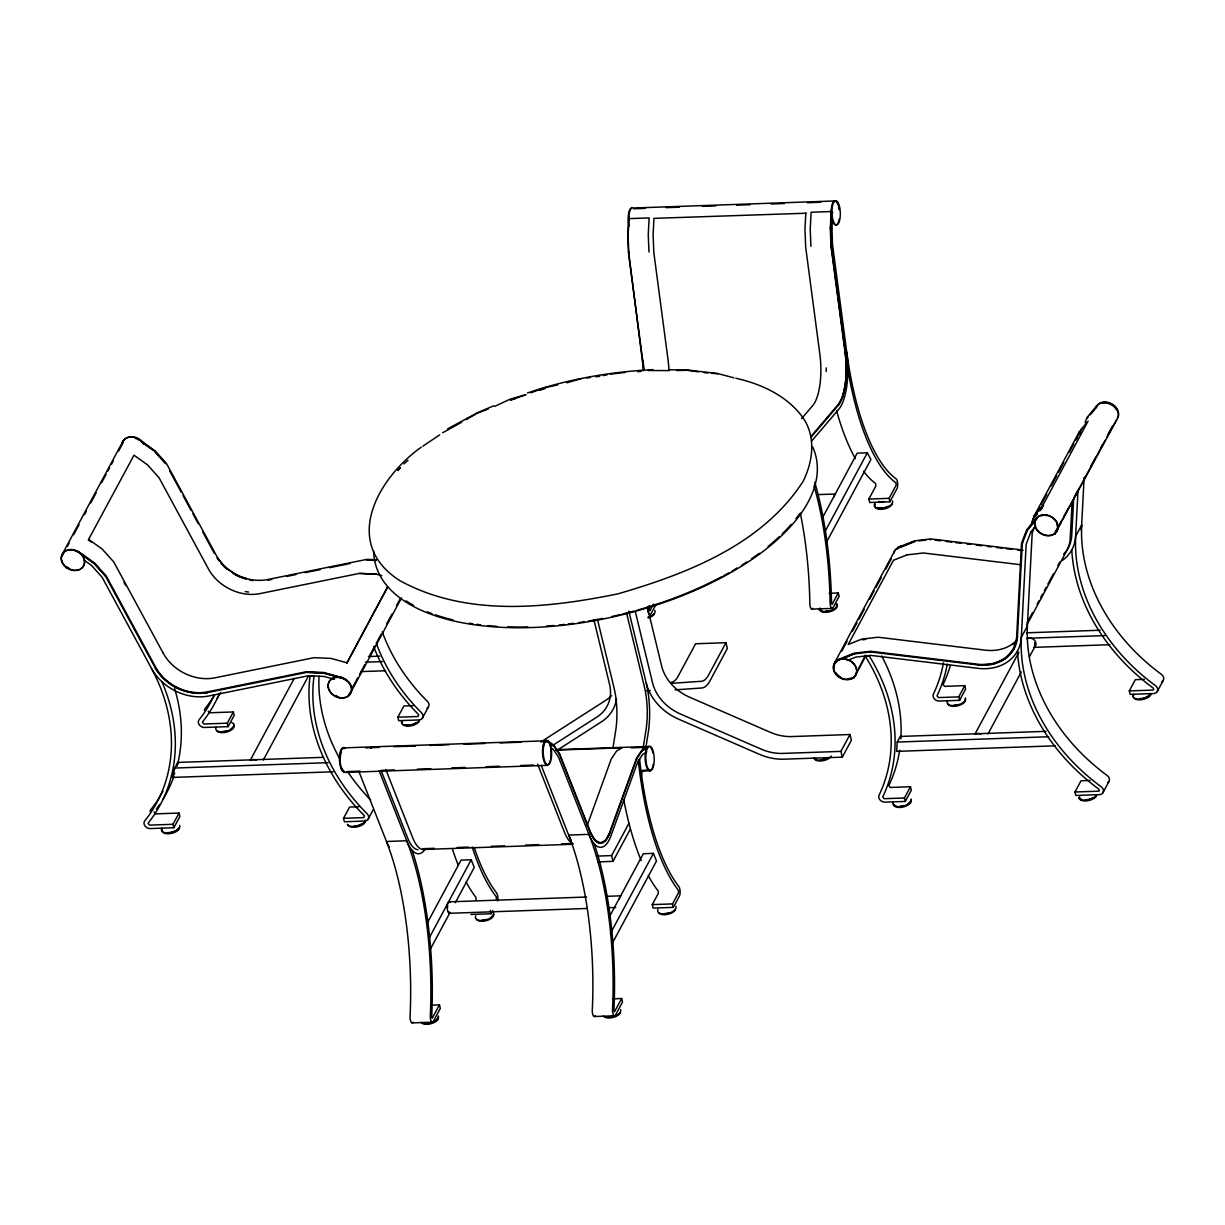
<?xml version="1.0" encoding="UTF-8"?>
<svg xmlns="http://www.w3.org/2000/svg" width="1225" height="1225" viewBox="0 0 1225 1225"><rect width="100%" height="100%" fill="white"/><g stroke="black" fill="none" stroke-linecap="round" stroke-linejoin="round"><path stroke-width="1.5" d="M831.897 228.493L832.372 219.52M546.182 763.803L547.269 765.365L344.807 772.454L343.72 770.893A11.469 3.966 88 0 1 341.821 768.06M869.046 651.976A7.427 5.987 28.2 0 1 870.883 651.991L977.78 664.899L992.679 664.226L1005.296 658.683L1013.948 649.005L1017.454 636.525L1022.278 543.716A7.427 6.002 28.2 0 1 1022.599 542.2M1027.362 626.067L1032.185 533.288A3.384 2.741 28.2 0 1 1032.338 532.584L1034.252 527.607M1072.105 502.235L1070.237 538.234A43.181 34.851 28.2 0 1 1066.745 550.714L1026.918 624.857M1073.621 499.448L1071.752 535.432A43.181 34.851 28.2 0 1 1063.622 554.144M1078 490.75L1075.627 536.198A47.239 38.113 28.2 0 1 1062.351 560.422M1084.125 477.627L1081.66 524.958A47.239 38.113 28.2 0 1 1081.062 529.782M370.991 748.245L371.022 747.464M628.777 217.039L627.812 235.139A2.435 0.842 88 0 0 627.812 235.767L628.486 252.932A2.419 0.842 88 0 0 628.548 253.56L642.712 360.441A42.37 14.654 88 0 1 643.615 370.777L628.793 253.192L628.088 235.46L629.053 217.238M806.096 213.227L653.966 218.356L653.124 234.251A2.419 0.842 88 0 0 653.124 234.878L653.798 252.044A2.419 0.842 88 0 0 653.844 252.672L668.008 359.553A42.37 14.654 88 0 1 668.911 369.889M805.82 213.028L804.978 228.922A2.419 0.842 88 0 0 804.978 229.55L805.652 246.73A2.419 0.842 88 0 0 805.698 247.358L819.862 354.239A42.37 14.654 88 0 1 812.711 405.613L801.579 418.659M831.254 209.95L830.29 228.049A2.435 0.842 88 0 0 830.29 228.677L830.948 245.842A2.419 0.842 88 0 0 831.009 246.47L845.173 353.351A42.37 14.654 88 0 1 838.022 404.725L810.797 436.621M810.95 246.378A7.427 2.572 88 0 1 810.858 245.092L810.261 229.749A7.35 2.542 88 0 1 810.246 228.769A5.375 1.853 88 0 1 810.276 228.064L811.118 212.247L831.362 211.542L831.254 246.102L845.434 353.122L846.475 368.955L845.48 384.298L842.57 397.053L838.16 405.475L810.919 437.371M1046.027 731.34L900.222 736.439L897.205 742.059L896.654 751.369L1055.475 745.811M346.813 663.414L387.636 586.928L346.905 662.771L331.332 658.499A2.419 1.96 28.2 0 0 330.719 658.392L314.35 657.687A2.435 1.96 28.2 0 0 313.768 657.718L214.834 677.838A42.37 34.193 28.2 0 1 163.216 653.17M612.975 747.771L615.67 730.774A43.181 14.93 88 0 0 613.985 687.638L597.478 619.406M643.048 748.597L646.034 729.717A43.181 14.93 88 0 0 644.35 686.567L626.511 612.806M641.318 776.39L642.206 770.724M646.096 746.163L648.193 732.948A49.934 17.272 88 0 0 646.233 683.06L628.838 611.137M333.169 771.796L172.465 777.416L174.792 768.044L177.809 762.425L323.599 757.326M177.028 765.548L177.809 762.425M161.654 830.81L162.42 828.36M401.678 723.194L402.443 720.759A8.774 4.196 -13.6 0 0 402.321 722.995M1133.11 696.887L1133.875 694.452M476.081 899.778L475.958 897.389A187.578 64.879 88 0 1 466.082 881.954M496.324 899.058L496.202 896.685A187.578 64.879 88 0 1 472.176 846.919M587.112 825.65L611.183 759.209A2.435 0.842 88 0 1 611.352 758.857L616.451 751.216A2.419 0.842 88 0 1 616.65 751.017L622.101 747.801L555.66 750.113M544.206 741.753L547.897 741.63L553.761 745.903L559.427 754.37L589.792 831.408L594.676 840.074L600.173 843.321L605.533 840.687L610.019 832.556L636.77 758.765L641.992 750.971L648.239 747.265M1022.339 543.379L1027.331 530.394M1031.634 522.524L1034.13 516.016A2.419 1.96 28.2 0 1 1034.375 515.572L1042.842 505.328L1088.106 421.078L1079.638 431.322A2.419 1.96 28.2 0 0 1079.378 431.767L1076.898 438.259M1030.761 532.217L1026.305 543.823A3.384 2.741 28.2 0 0 1026.152 544.528L1021.328 637.291A184.883 149.19 28.2 0 0 1101.091 786.695A5.405 4.349 28.2 0 1 1103.342 791.656A5.405 4.349 28.2 0 1 1099.346 794.642L1075.81 795.469L1074.983 792.008L1081.017 780.769L1090.066 780.463M1079.439 434.477L1081.353 429.5M1085.059 422.594L1086.927 417.725A2.435 1.96 28.2 0 1 1087.188 417.296L1096.819 405.613M154.12 811.945L155.498 813.875L179.034 813.048L179.876 816.508L173.843 827.732L150.308 828.559A5.405 4.349 28.2 0 1 144.963 825.91A5.405 4.349 28.2 0 1 144.78 820.873A184.883 149.19 28.2 0 0 151.502 668.482M63.088 552.735L123.434 440.403M67.344 546.488L69.151 543.134M73.653 534.758L79.058 524.698M84.464 514.638L86.255 511.284M90.757 502.893L96.162 492.833M101.568 482.772L106.07 474.397M107.877 471.043L109.668 467.69M111.475 464.336L113.282 460.983M118.672 450.923L123.174 442.547M91.278 542.047L88.323 539.934L134 455.179L147.245 464.673A2.435 1.96 28.2 0 1 147.704 465.087L158.837 477.505A2.419 1.945 28.2 0 1 159.173 477.995L208.449 568.921A42.37 34.193 28.2 0 0 260.098 593.589L359.032 573.468A2.435 1.96 28.2 0 1 359.614 573.423L375.968 574.142A2.419 1.96 28.2 0 1 376.58 574.234L381.771 575.658M172.465 777.416L174.731 773.205M173.843 827.732L173.001 824.287L179.034 813.048M214.467 694.789A184.883 149.19 28.2 0 1 199.093 719.764A5.405 4.349 28.2 0 0 199.262 724.802A5.405 4.349 28.2 0 0 204.606 727.466L228.141 726.639L227.314 723.179L233.347 711.955L209.812 712.766L208.235 711.312M228.141 726.639L234.174 715.4L233.347 711.955M250.145 760.465L294.23 678.39M263.344 760.005L308.333 676.246M352.295 687.929L357.685 677.869M359.492 674.516L364.897 664.455M369.399 656.079L374.804 646.019M376.596 642.666L381.097 634.274M386.503 624.214L391.908 614.154M396.41 605.778L400.008 599.071M349.293 695.142L401.524 597.892M343.536 818.315L363.779 817.611L364.407 815.773A187.578 151.379 28.2 0 1 310.063 676.032L314.029 676.246A183.536 148.102 28.2 0 0 367.102 813.737A5.405 4.349 28.2 0 1 368.495 818.468A5.405 4.349 28.2 0 1 364.621 821.056L344.378 821.761L343.536 818.315L349.569 807.076L358.772 806.754M376.228 643.033A183.536 148.102 28.2 0 0 421.4 712.644A5.405 4.349 28.2 0 1 422.793 717.36A5.405 4.349 28.2 0 1 418.919 719.948L398.676 720.668L397.849 717.207L403.882 705.983L413.085 705.661M368.082 819.311L373.257 809.679M422.38 718.202L428.413 706.978M427.02 923.512L461.075 860.118L471.196 859.751L474.259 867.423L455.287 902.748M429.072 938.182L471.196 859.751M429.975 949.865L449.866 912.855M653.476 604.155L649.847 610.754L649.281 609.361A187.578 64.879 88 0 0 649.204 605.563M432.103 1005.174L439.469 1004.913L432.257 1018.159L431.705 1016.52A188.926 65.338 88 0 0 412.09 850.303M656.033 604.4L650.858 614.016A5.405 1.868 88 0 1 648.944 614.062A5.405 1.868 88 0 1 647.872 609.192M470.875 914.463L491.118 913.743L492.848 910.543M597.831 861.879L613.005 861.343L611.612 855.586L628.946 823.322M671.024 682.325A43.181 14.93 88 0 0 678.252 676.032L695.586 643.768L725.966 642.696L708.632 674.975A43.181 14.93 88 0 1 701.404 681.268L670.933 683.382M613.005 861.343L630.339 829.08M822.251 518.221L857.194 453.158L867.315 452.806L870.914 459.482L826.63 541.925M609.238 917.142L643.293 853.733L653.415 853.381L656.478 861.053L612.194 943.48M825.206 531.221L867.315 452.806M610.402 933.465L653.415 853.381M831.913 228.937L832.51 244.28A3.384 1.179 88 0 0 832.587 245.153L846.735 351.988A184.883 63.945 88 0 0 896.133 478.898A5.405 1.868 88 0 1 897.665 483.324A5.405 1.868 88 0 1 896.945 488.729L889.932 501.791L869.689 502.495L868.847 499.05L875.875 485.988L875.661 483.523A188.926 65.338 88 0 1 863.502 471.212M673.337 907.373L672.51 903.912L678.543 892.673L678.42 890.299A187.578 64.879 88 0 1 638.378 761.138L639.618 759.347A183.536 63.486 88 0 0 678.895 886.64A5.405 1.868 88 0 1 680.12 891.218A5.405 1.868 88 0 1 679.37 896.133L673.337 907.373L653.093 908.077L652.267 904.617L658.3 893.393L658.177 891.019A187.578 64.879 88 0 1 648.301 875.569M829.08 593.283L838.283 592.946L832.066 604.369L831.499 602.976A187.578 64.879 88 0 0 814.763 482.282M889.932 501.791L889.105 498.33L896.118 485.268L895.919 482.818A188.926 65.338 88 0 1 847.899 369.46M612.485 998.85L621.688 998.528L614.475 1011.789L613.924 1010.135A188.926 65.338 88 0 0 594.309 843.918M834.7 662.572L895.031 550.239M837.196 659.647L835.389 663.001A11.469 9.264 28.2 0 1 839.248 659.923L854.346 653.92M841.697 651.256L847.088 641.196M852.493 631.135L856.995 622.759M858.802 619.406L864.207 609.346M869.612 599.285L874.114 590.894M875.906 587.541L881.311 577.48M885.813 569.104L891.218 559.044M865.417 655.207L854.131 677.655L851.467 678.711M854.131 677.655L865.83 655.85M646.233 683.06A49.934 40.287 28.2 0 0 678.573 719.136L759.362 754.294A49.934 40.287 28.2 0 0 784.153 759.178L842.325 757.142L840.932 751.384L849.982 734.525L791.809 736.562A43.181 34.851 28.2 0 1 770.372 732.336L689.583 697.193A43.181 34.851 28.2 0 1 661.622 665.987L647.336 606.972M842.325 757.142L851.375 740.283L849.982 734.525M1034.191 515.863L1079.439 431.613M1034.911 516.246L1039.428 507.808M1041.25 504.44L1046.671 494.333M1051.203 485.912L1056.624 475.79M1058.446 472.421L1063.867 462.315M1069.303 452.209L1073.82 443.787M1075.642 440.418L1077.449 437.034M904.448 797.98L884.205 798.685L882.72 796.939A187.578 151.379 28.2 0 0 869.092 655.758L865.294 656.248A183.536 148.102 28.2 0 1 879.091 795.132A5.405 4.349 28.2 0 0 879.979 799.864A5.405 4.349 28.2 0 0 885.032 802.145L905.29 801.441L904.448 797.98L910.481 786.741L890.238 787.461L888.753 785.7A187.578 151.379 28.2 0 0 899.64 750.19M943.48 662.725A183.536 148.102 28.2 0 1 933.404 694.024A5.405 4.349 28.2 0 0 934.277 698.755A5.405 4.349 28.2 0 0 939.345 701.037L959.588 700.332L958.746 696.872L964.779 685.648L944.536 686.352L943.051 684.591A187.578 151.379 28.2 0 0 950.34 665.527M905.29 801.441L911.323 790.202L910.481 786.741M959.588 700.332L965.622 689.093L964.779 685.648M1055.797 530.44L1054.648 534.253L1116.679 419.869L1106.879 437.003M1056.593 530.058L1058.4 526.704M1060.192 523.351L1061.998 519.997M1063.79 516.644L1068.292 508.268M1073.697 498.208L1079.102 488.147M1083.604 479.756L1085.411 476.403M1090.817 466.342L1096.222 456.282M1100.724 447.906L1102.515 444.553M1107.921 434.492L1112.423 426.101M1054.648 534.253L1060.957 522.524M1062.749 519.17L1078.061 490.658M1079.868 487.305L1095.165 458.808M1096.972 455.455L1105.072 440.357M1027.117 622.775L1032.553 612.668M1037.07 604.247L1038.877 600.878M1040.699 597.509L1042.506 594.14M1044.312 590.772L1046.119 587.388M1047.926 584.019L1053.362 573.913M1057.879 565.491L1059.702 562.122M974.809 734.403L1018.894 652.312M988.008 733.943L1021.298 671.958M1029.398 656.891L1035.692 645.162M1161.851 681.728A5.405 4.349 28.2 0 0 1161.423 674.362A184.883 149.19 28.2 0 1 1081.706 525.004L1075.673 536.228A184.883 149.19 28.2 0 0 1155.389 685.587A5.405 4.349 28.2 0 1 1157.64 690.563A5.405 4.349 28.2 0 1 1153.659 693.534L1130.124 694.361L1129.282 690.9L1135.315 679.676L1144.364 679.354M1102.975 792.621L1109.008 781.382M1157.273 691.513L1163.306 680.288M1030.914 531.895L1035.814 525.938M1091.659 412.702L1094.078 409.793M1090.25 414.846L1097.462 406.087M1034.39 515.587L1042.858 505.328M1035.033 516.047L1037.468 513.122M1041.082 508.727L1043.501 505.787M1037.361 513.811L1033.747 518.19A5.375 4.333 28.2 0 0 1033.425 518.665A7.35 5.926 28.2 0 0 1033.088 519.369M1039.765 510.902L1042.184 507.977M1036.473 517.961L1026.841 529.629A2.435 1.96 28.2 0 0 1026.596 530.073L1021.604 543.058A2.419 1.945 28.2 0 0 1021.497 543.563L1016.673 636.372A42.37 34.193 28.2 0 1 977.749 664.21L870.822 651.302A2.419 1.96 28.2 0 0 870.225 651.302L854.483 653.139A2.435 1.96 28.2 0 0 853.932 653.277L838.834 659.295M1036.136 519.216L1027.714 529.414A5.375 4.333 28.2 0 0 1027.392 529.889A7.35 5.926 28.2 0 0 1027.055 530.593M1027.499 530.088L1037.131 518.42M398.002 470.415L400.284 467.674L397.957 470.354M811.547 441.138L838.788 409.242A47.239 16.338 88 0 0 846.735 351.988M421.262 447.186C377.254 478.485 341.132 543.333 399.901 580.665C466.419 617.109 546.319 608.412 617.875 593.865C687.409 573.622 762.103 544.666 803.095 481.394C813.063 461.381 816.309 436.253 802.513 417.051C786.772 395.614 761.062 383.869 735.766 378.219M404.036 463.923L407.956 460.355M439.653 434.906L422.809 446.191M442.654 432.747L461.657 422.257M552.092 745.811L597.019 716.962A43.181 34.851 28.2 0 0 609.545 684.346L593.926 619.804M556.472 750.68L601.383 721.847A49.934 40.287 28.2 0 0 616.573 698.801M646.769 752.028L642.773 754.386A3.384 1.164 88 0 0 642.497 754.677L637.949 761.491A3.369 1.164 88 0 0 637.704 761.981L611.03 835.588A47.239 16.338 88 0 1 588.919 834.332L568.676 835.098L541.144 765.196M639.848 770.724L650.506 769.744M639.94 771.505L650.582 770.525M466.22 419.608L476.908 413.392L488.254 408.982M447.554 428.903L477.199 412.871L493.736 405.766M494.793 406.317L509.768 399.319L525.51 394.68M899.165 546.962L914.263 540.945A2.435 1.96 28.2 0 1 914.815 540.807L930.556 538.969A2.419 1.96 28.2 0 1 931.153 538.969L1023.074 550.071M900.651 546.871L913.62 541.71A7.442 6.002 28.2 0 1 915.305 541.297M901.263 546.932L914.677 541.588M906.714 554.986L893.454 560.269L848.205 644.518L861.466 639.236A2.419 1.96 28.2 0 1 862.017 639.098L877.758 637.26A2.419 1.96 28.2 0 1 878.371 637.26L985.283 650.169A42.37 34.193 28.2 0 0 1016.49 640.445M840.319 659.203L853.274 654.043A7.442 6.002 28.2 0 1 854.973 653.629M847.271 660.474L855.372 657.243A3.384 2.726 28.2 0 1 856.137 657.059L870.209 655.406A3.369 2.726 28.2 0 1 871.036 655.421L977.933 668.329A47.239 38.113 28.2 0 0 1021.328 637.291L1027.408 626.097A184.883 149.19 28.2 0 0 1107.124 775.456A5.405 4.349 28.2 0 1 1107.553 782.836M530.777 392.858L544.834 387.651L557.635 384.956M526 394.741L510.396 400.116L515.618 398.385M527.454 392.98C567.879 379.107 610.356 371.833 652.986 369.598M539.965 390.224L545.202 388.539M884.082 501.576L881.495 502.357L878.738 501.408M566.716 382.797L581.125 378.709M267.923 580.221L271.659 579.471M286.589 576.424L295.929 574.525M305.255 572.626L320.2 569.594M329.51 567.696L350.059 563.515M80.314 553.378L93.483 562.826A5.375 4.333 28.2 0 1 94.034 563.27A7.35 5.926 28.2 0 1 94.708 563.944L104.661 575.046A7.427 6.002 28.2 0 1 105.718 576.546L154.978 667.426C165.635 685.357 186.874 695.831 207.592 692.554L306.526 672.433A7.427 5.987 28.2 0 1 308.302 672.311L322.925 672.954A7.442 6.002 28.2 0 1 324.793 673.245L340.014 677.425M603.312 375.6L606.911 374.896M610.494 374.176L625.041 372.415M586.714 378.004L590.435 377.514M596.008 376.795L599.729 376.32M918.827 540.883L925.87 540.057M862.247 639.772L865.753 639.373M854.713 653.828L870.454 651.991M637.827 371.711L641.303 371.313M648.255 370.517L669.417 370.593M877.222 507.717L885.598 507.717M837.088 603.94A9.448 4.532 -13.5 0 1 830.259 610.77L825.65 611.229A8.774 4.196 -13.6 0 0 830.091 610.479M824.915 759.393L820.321 759.852A8.774 4.196 -13.6 0 0 824.762 759.102M431.445 1022.722L426.836 1023.181A8.774 4.196 -13.6 0 0 431.277 1022.431M613.71 1016.428L609.116 1016.888A8.774 4.196 -13.6 0 0 613.557 1016.138M646.54 690.793L650.337 690.517M675.006 689.859L701.665 688.006A49.934 17.272 88 0 0 710.025 680.732L727.359 648.454L725.966 642.696M836.093 200.915L633.631 208.005A12.143 4.196 88 0 0 628.808 220.224M633.585 208.786L645.054 208.388M666.063 207.653L679.431 207.193M702.354 206.382L715.722 205.922M736.73 205.172L750.098 204.713M771.122 203.978L784.49 203.503M807.413 202.707L820.781 202.232M628.884 218.632L649.143 217.927L648.301 233.745A5.375 1.853 88 0 0 648.27 234.434A7.35 2.542 88 0 0 648.285 235.414L648.898 250.757A7.427 2.572 88 0 0 648.99 252.044M818.377 494.594L835.572 493.997A5.742 1.991 88 0 0 833.98 496.983M868.847 499.05L889.105 498.33M812.098 609.101L832.342 608.396M1026.489 632.82L1100.326 630.232M368.434 656.554L379.796 656.156M1027.254 638.302L1104.889 635.576M365.417 662.174L382.46 661.577M1034.145 647.351L1109.773 644.702M361.007 671.606L385.584 670.749M958.746 696.872L938.503 697.592L937.018 695.831A187.578 151.379 28.2 0 0 947.293 664.042M1129.282 690.9L1152.817 690.088L1153.72 689.583L1153.246 688.098A188.926 152.467 28.2 0 1 1071.798 549.979M227.314 723.179L203.779 724.006L202.385 722.076A188.926 152.467 28.2 0 0 219.382 693.687M397.849 717.207L418.093 716.503L418.705 714.665A187.578 151.379 28.2 0 1 373.732 646.739M365.908 747.878L379.275 747.403M393.807 746.668L415.566 746.132M429.868 745.413L448.855 744.739M464.03 744.218L484.916 743.483M500.091 742.947L520.977 742.212M541.634 741.722L547.361 741.523A11.469 3.966 88 0 0 545.309 741.661M556.472 749.685L648.163 746.469L641.961 750.144A2.435 0.842 88 0 0 641.747 750.343L636.663 757.969A2.419 0.842 88 0 0 636.495 758.321L609.82 831.943A42.37 14.654 88 0 1 589.96 830.826L559.687 753.957A2.419 0.842 88 0 0 559.488 753.589L554.022 745.351A2.435 0.842 88 0 0 553.807 745.122L547.407 740.742L344.945 747.832A12.281 4.242 88 0 0 340.045 758.443A12.281 4.242 88 0 0 344.792 772.026M631.135 747.847L647.703 747.265L642.375 750.42A7.442 2.572 88 0 0 641.762 751.048M897.205 742.059L1048.692 736.746M174.792 768.044L328.162 762.67M840.932 751.384L782.76 753.421A43.181 34.851 28.2 0 1 761.322 749.195L680.533 714.037A43.181 34.851 28.2 0 1 652.558 682.83L635.163 610.923M346.752 771.597L360.119 771.138M381.128 770.403L394.496 769.928M417.419 769.132L430.787 768.657M451.811 767.922L465.178 767.447M486.187 766.712L499.555 766.253M520.564 765.518L533.932 765.043M1074.983 792.008L1098.519 791.182L1099.422 790.676L1098.947 789.191A188.926 152.467 28.2 0 1 1017.5 651.072M173.001 824.287L149.465 825.114L148.087 823.185A188.926 152.467 28.2 0 0 161.914 681.728M422.993 848.711L434.385 848.312M457.17 847.501L468.547 847.103M491.332 846.307L504.623 845.847M525.494 845.112L538.786 844.653M561.555 843.857L572.948 843.458M423.023 849.507L572.963 844.255M596.437 856.122L611.612 855.586M448.917 901.845L586.591 897.022M607.615 896.287L621.014 895.812A5.742 1.991 88 0 0 619.406 898.798M652.267 904.617L672.51 903.912M449.361 913.299L587.035 908.475M608.075 907.74L615.716 907.48M412.243 1022.906L432.486 1022.201M594.462 1016.52L614.705 1015.816M676.644 370.547L687.547 370.302L698.587 371.879M669.677 369.782L686.919 369.981L718.202 373.548M376.243 559.779L367.148 559.381A2.419 1.96 28.2 0 0 366.566 559.427L267.632 579.548A42.37 34.193 28.2 0 1 215.998 554.879L166.722 463.953A2.419 1.945 28.2 0 0 166.37 463.463L155.238 451.045A2.435 1.96 28.2 0 0 154.779 450.632L139.711 439.821M375.953 560.284L368.633 559.978A7.427 5.987 28.2 0 0 366.842 560.101M367.255 560.07L376.335 560.468M359.614 573.423L375.968 574.142A2.435 1.96 28.2 0 1 376.58 574.234M306.908 672.418L323.278 673.122M704.099 372.66L707.82 372.967M711.526 373.273L718.968 373.885L733.913 377.836M934.935 540.103L940.586 540.792M946.19 541.465L951.84 542.139M955.577 542.598L961.227 543.272M966.831 543.961L970.598 544.405M976.202 545.094L981.853 545.768M987.457 546.442L991.224 546.901M996.844 547.575L1002.479 548.264M1006.215 548.708L1011.85 549.397M1017.47 550.071L1021.237 550.53M1021.16 564.786L923.604 553.011A2.419 1.96 28.2 0 0 923.022 553.011L907.266 554.848A2.419 1.96 28.2 0 0 906.714 554.986M341.515 677.394L323.783 672.54A2.435 1.96 28.2 0 0 323.17 672.433L306.817 671.729A2.419 1.96 28.2 0 0 306.219 671.759L207.301 691.88A42.37 34.193 28.2 0 1 155.667 667.212L106.391 576.301A2.419 1.945 28.2 0 0 106.039 575.796L94.907 563.378A2.435 1.96 28.2 0 0 94.448 562.964L79.38 552.169M323.676 673.183L341.408 678.053M334.425 679.324L324.273 676.537A3.384 2.726 28.2 0 0 323.431 676.399L308.807 675.756A3.369 2.726 28.2 0 0 307.98 675.817L209.077 695.938A47.239 38.113 28.2 0 1 151.517 668.452L102.272 577.572A3.384 2.741 28.2 0 0 101.782 576.883L91.844 565.782M338.498 696.703L335.39 695.846L338.406 697.362M246.256 578.567L237.88 576.026L224.726 567.114L217.667 558.095M831.362 211.542L832.755 212.492M550.484 747.48L553.287 749.394M546.136 764.584L547.269 765.365M343.674 771.673L344.807 772.454M140.645 441.046L153.814 450.494A5.375 4.333 28.2 0 1 154.365 450.923A7.35 5.926 28.2 0 1 154.825 451.367M140.798 441.413L152.849 450.05M88.736 539.429L101.997 548.923A2.435 1.96 28.2 0 1 102.456 549.351L113.588 561.754A2.419 1.945 28.2 0 1 113.925 562.26L163.201 653.17M94.019 563.469L78.951 552.674A11.469 9.264 28.2 0 0 74.924 550.653M84.066 560.116L91.538 565.475M67.099 567.037L69.748 568.951L66.671 567.543M155.039 451.596L164.992 462.698A7.427 6.002 28.2 0 1 165.742 463.693L154.672 451.413M94.34 563.745L105.472 576.163M553.486 749.639L558.386 756.989A3.384 1.179 88 0 1 558.646 757.509L588.919 834.332A184.883 63.945 88 0 1 612.531 1009.247A5.405 1.868 88 0 0 613.434 1014.821A5.405 1.868 88 0 0 615.517 1015.05L622.53 1001.989L621.688 998.528M169.617 470.767L181.285 492.297M183.061 495.574L191.131 510.473M192.907 513.75L198.297 523.688M202.768 531.941L214.421 553.44M124.001 582.288L125.777 585.596M559.473 754.447L559.503 754.539A7.427 2.572 88 0 0 558.937 753.436M537.637 764.155L564.48 832.296A43.181 14.93 88 0 0 572.09 843.29M385.783 769.468L412.641 837.609A43.181 14.93 88 0 0 425.764 848.925M381.434 771.444L407.573 837.793A43.181 14.93 88 0 0 417.955 849.691M379.183 770.877L406.7 840.717A47.239 16.338 88 0 0 425.688 848.527M358.925 771.582L386.457 841.422A47.239 16.338 88 0 0 389.167 847.164M838.283 592.946L839.11 596.407L833.077 607.646A5.405 1.868 88 0 1 831.162 607.677A5.405 1.868 88 0 1 830.091 602.807A183.536 63.486 88 0 0 814.058 485.85M490.291 910.298L491.118 913.743M439.469 1004.913L440.311 1008.374L433.298 1021.436A5.405 1.868 88 0 1 431.215 1021.206A5.405 1.868 88 0 1 430.312 1015.617A184.883 63.945 88 0 0 406.7 840.779L386.457 841.483A184.883 63.945 88 0 1 410.069 1016.337A5.405 1.868 88 0 0 410.972 1021.91A5.405 1.868 88 0 0 413.039 1022.14M649.403 770.387L649.48 771.168M1015.77 642.268A43.181 34.851 28.2 0 1 1012.845 644.641M328.438 687.776A12.281 9.907 28.2 0 1 343.031 677.9A12.281 9.907 28.2 0 1 348.62 695.739A12.281 9.907 28.2 0 1 328.867 689.124M121.857 443.481A12.281 9.907 28.2 0 1 131.825 437.049A12.281 9.907 28.2 0 1 143.83 444.415M122.439 442.332A12.143 9.8 28.2 0 1 132.545 436.835A12.143 9.8 28.2 0 1 143.907 444.093M79.288 569.457A12.143 9.8 28.2 0 1 75.537 570.222M74.051 570.192A12.143 9.8 28.2 0 1 61.648 555.844A12.143 9.8 28.2 0 1 78.859 551.939A12.143 9.8 28.2 0 1 80.896 568.63M342.801 678.512A11.469 9.264 28.2 0 1 346.675 680.794M350.457 691.926A11.469 9.264 28.2 0 1 348.681 694.636M135.271 438.32A11.469 9.264 28.2 0 1 139.298 440.326M62.276 556.073A11.469 9.264 28.2 0 1 63.746 553.195M252.962 580.604A43.181 34.851 28.2 0 1 249.532 579.992M246.164 579.149A43.181 34.851 28.2 0 1 233.194 573.484M227.406 569.426A43.181 34.851 28.2 0 1 221.097 563.378M218.953 560.728A43.181 34.851 28.2 0 1 217.009 557.942M207.592 692.554A43.181 34.851 28.2 0 1 154.978 667.426M893.791 553.47A12.281 9.907 28.2 0 1 902.947 546.182M897.803 547.529A12.143 9.8 28.2 0 1 903.162 545.952M1095.625 407.91A12.143 9.8 28.2 0 1 1111.688 404.281A12.143 9.8 28.2 0 1 1116.572 419.792M1095.824 407.558A12.143 9.8 28.2 0 1 1110.463 403.209A12.143 9.8 28.2 0 1 1118.057 417.235M851.053 678.068A11.469 9.264 28.2 0 1 847.501 678.788M840.044 676.736A11.469 9.264 28.2 0 1 835.848 672.693M834.148 667.671A11.469 9.264 28.2 0 1 834.654 664.409M896.746 549.413A11.469 9.264 28.2 0 1 899.579 547.59M1041.342 515.725A11.469 9.264 28.2 0 1 1046.916 515.526M1056.915 523.825A11.469 9.264 28.2 0 1 1057.42 527.255M1101.673 403.377A11.469 9.264 28.2 0 1 1116.526 409.839M1017.454 636.525A43.181 34.851 28.2 0 1 977.78 664.899M651.884 768.871A12.143 4.196 88 0 1 645.437 761.919A12.143 4.196 88 0 1 648.898 746.362M650.353 746.99A12.143 4.196 88 0 1 652.971 753.115M653.247 764.293A12.143 4.196 88 0 1 652.42 767.631M344.148 771.918A12.143 4.196 88 0 1 339.478 760.067A12.143 4.196 88 0 1 343.199 747.648M550.331 760.312A12.281 4.242 88 0 1 544.022 761.307A12.281 4.242 88 0 1 543.854 743.008A12.281 4.242 88 0 1 550.209 746.27M550.745 749.21A12.281 4.242 88 0 1 550.683 758.551M340.366 757.05A11.469 3.966 88 0 1 341.193 751.844M342.847 748.751A11.469 3.966 88 0 1 344.899 748.613M543.058 755.902A11.469 3.966 88 0 1 543.655 744.754M610.019 832.556A43.181 14.93 88 0 1 589.792 831.408M839.339 218.663A12.143 4.196 88 0 1 832.832 221.633A12.143 4.196 88 0 1 832.954 202.477A12.143 4.196 88 0 1 839.401 209.429M628.976 226.273A12.143 4.196 88 0 1 628.502 214.145A12.143 4.196 88 0 1 631.886 207.821M836.062 201.696A11.469 3.966 88 0 1 837.946 204.544M838.451 206.03A11.469 3.966 88 0 1 839.171 209.613M845.434 353.122A43.181 14.93 88 0 1 838.16 405.475M642.972 360.211A43.181 14.93 88 0 1 643.799 368.955M620.554 1009.599A9.448 4.532 -13.5 0 1 615.976 1015.586A9.448 4.532 -13.5 0 1 604.859 1016.735M620.202 1013.075A8.942 4.272 -13.6 0 1 611.581 1017.776A8.942 4.272 -13.6 0 1 603.312 1015.938M438.29 1015.893A9.448 4.532 -13.5 0 1 433.696 1021.895A9.448 4.532 -13.5 0 1 422.579 1023.028M437.524 1018.342A8.774 4.196 -13.6 0 1 435.197 1020.655M438.06 1017.087A8.942 4.272 -13.6 0 1 431.567 1023.549A8.942 4.272 -13.6 0 1 421.032 1022.247M814.426 757.831A8.774 4.196 -13.6 0 0 816.539 759.393L813.783 758.03A9.448 4.532 -13.5 0 0 820.138 760.22A9.448 4.532 -13.5 0 0 829.141 757.494M831.408 756.039A8.942 4.272 -13.6 0 1 822.787 760.756A8.942 4.272 -13.6 0 1 814.518 758.918M888.186 506.323A8.774 4.196 -13.6 0 1 881.005 508.176M875.109 506.155A8.774 4.196 -13.6 0 1 875.232 503.904M892.443 500.887A9.448 4.532 -13.5 0 1 883.21 508.283A9.448 4.532 -13.5 0 1 874.589 503.934M892.091 504.363A8.942 4.272 -13.6 0 1 883.455 509.079A8.942 4.272 -13.6 0 1 875.186 507.242M819.755 609.192A8.774 4.196 -13.6 0 0 821.868 610.754L819.112 609.392A9.448 4.532 -13.5 0 0 830.259 610.77M836.461 604.139A8.774 4.196 -13.6 0 1 836.338 606.375M836.874 605.119A8.942 4.272 -13.6 0 1 828.115 612.117A8.942 4.272 -13.6 0 1 819.969 607.998M654.87 610.326A9.448 4.532 -13.5 0 1 648.04 617.155M654.518 613.786A8.942 4.272 -13.6 0 1 648.163 617.967M965.377 697.944A9.448 4.532 -13.6 0 1 956.128 705.34A9.448 4.532 -13.6 0 1 947.522 700.991M958.379 704.482A8.774 4.196 -13.6 0 1 953.938 705.232M965.147 699.123A8.942 4.272 -13.6 0 1 958.67 705.585A8.942 4.272 -13.6 0 1 948.119 704.283M1150.336 693.871A8.774 4.196 -13.6 0 1 1139.648 698.725M1150.964 693.855A9.448 4.532 -13.6 0 1 1139.464 699.092A9.448 4.532 -13.6 0 1 1133.248 694.483M1150.734 694.912A8.942 4.272 -13.6 0 1 1142.113 699.628A8.942 4.272 -13.6 0 1 1133.845 697.791M1096.666 794.964A9.448 4.532 -13.6 0 1 1087.54 799.94A9.448 4.532 -13.6 0 1 1078.812 797.996M1092.547 797.98A8.774 4.196 -13.6 0 1 1085.35 799.833M1081.568 799.358A8.774 4.196 -13.6 0 1 1079.455 797.797M1096.436 796.02A8.942 4.272 -13.6 0 1 1085.549 800.966A8.942 4.272 -13.6 0 1 1079.669 796.602M911.078 799.052A9.448 4.532 -13.6 0 1 901.83 806.448A9.448 4.532 -13.6 0 1 893.224 802.084M910.313 801.487A8.774 4.196 -13.6 0 1 907.985 803.799M904.081 805.575A8.774 4.196 -13.6 0 1 899.625 806.341M895.842 805.866A8.774 4.196 -13.6 0 1 893.729 804.304M910.849 800.231A8.942 4.272 -13.6 0 1 904.356 806.693A8.942 4.272 -13.6 0 1 893.821 805.392M675.848 906.316A9.448 4.532 -13.6 0 1 666.599 913.712A9.448 4.532 -13.6 0 1 657.993 909.348M668.85 912.839A8.774 4.196 -13.6 0 1 664.409 913.605M675.496 909.777A8.942 4.272 -13.6 0 1 666.859 914.493A8.942 4.272 -13.6 0 1 658.591 912.656M493.629 912.855A9.448 4.532 -13.6 0 1 484.38 920.251A9.448 4.532 -13.6 0 1 475.775 915.902M492.863 915.289A8.774 4.196 -13.6 0 1 490.536 917.617M486.631 919.393A8.774 4.196 -13.6 0 1 482.191 920.143M493.399 914.034A8.942 4.272 -13.6 0 1 486.922 920.496A8.942 4.272 -13.6 0 1 476.387 919.194M365.218 821.255A9.448 4.532 -13.6 0 1 356.092 826.247A9.448 4.532 -13.6 0 1 347.364 824.303M362.263 823.598A8.774 4.196 -13.6 0 1 353.903 826.14M365.127 820.03A8.942 4.272 -13.6 0 1 358.634 826.492A8.942 4.272 -13.6 0 1 348.099 825.191M419.517 720.162A9.448 4.532 -13.6 0 1 408.032 725.399A9.448 4.532 -13.6 0 1 401.8 720.79M416.561 722.505A8.774 4.196 -13.6 0 1 414.065 723.791M412.657 724.281A8.774 4.196 -13.6 0 1 404.434 724.572M419.302 721.219A8.942 4.272 -13.6 0 1 410.666 725.92A8.942 4.272 -13.6 0 1 402.397 724.082M231.663 722.551A9.448 4.532 -13.6 0 1 227.084 731.08A9.448 4.532 -13.6 0 1 216.09 727.298M233.163 726.685A8.774 4.196 -13.6 0 1 230.836 729.013M226.931 730.789A8.774 4.196 -13.6 0 1 222.491 731.539M233.699 725.43A8.942 4.272 -13.6 0 1 227.222 731.892A8.942 4.272 -13.6 0 1 216.687 730.59M179.631 825.344A9.448 4.532 -13.6 0 1 170.382 832.755A9.448 4.532 -13.6 0 1 161.777 828.391M178.865 827.794A8.774 4.196 -13.6 0 1 168.192 832.648M179.279 828.82A8.942 4.272 -13.6 0 1 170.642 833.536A8.942 4.272 -13.6 0 1 162.389 831.698M611.581 695.601A43.181 34.851 28.2 0 1 606.069 700.118L543.502 740.283A43.181 34.851 28.2 0 1 540.73 741.875M450.325 912.472A5.742 1.991 88 0 1 447.156 907.71A5.742 1.991 88 0 1 449.927 902.534M447.569 907.679A4.517 1.562 88 0 1 447.692 905.413M449.315 912.089A4.517 1.562 88 0 1 448.503 911.538M1034.681 642.727A4.517 3.644 28.2 0 1 1034.574 644.672M1026.734 638.73A5.742 4.624 28.2 0 1 1034.513 640.262A5.742 4.624 28.2 0 1 1034.16 647.014M975.437 734.219A5.742 4.624 28.2 0 1 980.827 734.035M250.788 760.281A5.742 4.624 28.2 0 1 256.163 760.097M370.562 799.91A183.536 148.102 28.2 0 1 347.563 771.505M339.754 758.734A183.536 148.102 28.2 0 1 319.036 676.185M159.617 804.519A188.926 152.467 28.2 0 1 156.387 809.036M174.547 688.389A188.926 152.467 28.2 0 1 177.12 766.069M173.827 776.665A188.926 152.467 28.2 0 1 162.634 799.879M150.062 811.517A5.405 4.349 28.2 0 1 150.813 809.633A184.883 149.19 28.2 0 0 162.956 791.228M248.644 592.043A43.181 34.851 28.2 0 1 245.214 591.568M382.261 631.794A183.536 148.102 28.2 0 0 427.433 701.404A5.405 4.349 28.2 0 1 426.974 708.218M220.623 692.401A188.926 152.467 28.2 0 1 216.932 698.771M204.361 710.408A5.405 4.349 28.2 0 1 205.126 708.54A184.883 149.19 28.2 0 0 214.543 694.912M458.272 865.202A187.578 64.879 88 0 1 452.5 849.384M497.687 900.911A5.405 1.868 88 0 0 496.676 893.01A183.536 63.486 88 0 1 474.182 847.409M571.401 840.779A47.239 16.338 88 0 1 568.676 835.037A184.883 63.945 88 0 1 592.288 1009.951A5.405 1.868 88 0 0 593.191 1015.525A5.405 1.868 88 0 0 595.258 1015.755M636.694 758.949A7.427 2.572 88 0 1 637.214 757.862M554.052 746.086A7.35 2.542 88 0 0 553.731 745.673A5.375 1.853 88 0 0 553.486 745.458M641.226 860.593A187.578 64.879 88 0 1 623.801 800.048M628.808 253.391A7.427 2.572 88 0 1 628.639 251.477M628.042 236.119A7.35 2.542 88 0 1 628.027 235.154A5.375 1.853 88 0 1 628.058 234.45M826.217 367.883A43.181 14.93 88 0 1 826.217 371.451M831.27 246.302A7.427 2.572 88 0 1 831.117 244.387M830.519 229.029A7.35 2.542 88 0 1 830.489 228.064A5.375 1.853 88 0 1 830.519 227.36M812.833 608.35A5.405 1.868 88 0 1 810.919 608.396A5.405 1.868 88 0 1 809.847 603.512A183.536 63.486 88 0 0 800.293 513.091M855.341 458.609A188.926 65.338 88 0 1 836.629 410.957M929.683 539.612A7.427 5.987 28.2 0 1 930.602 539.597M1087.387 418.261A7.35 5.926 28.2 0 1 1087.723 417.557A5.375 4.333 28.2 0 1 1088.06 417.082M1081.461 429.255A7.35 5.926 28.2 0 1 1081.69 428.781A5.375 4.333 28.2 0 1 1082.027 428.321M881.709 655.972A187.578 151.379 28.2 0 1 900.85 738.828M812.634 446.88A226.717 108.52 -13.6 0 1 619.253 615.471A226.717 108.52 -13.6 0 1 373.702 551.281M799.343 514.117A225.369 107.877 -13.6 0 1 795.99 518.604M791.258 524.315A225.369 107.877 -13.6 0 1 782.193 533.901M779.36 536.611A225.369 107.877 -13.6 0 1 768.09 546.442M759.24 553.302A225.369 107.877 -13.6 0 1 751.4 558.86M746.791 561.953A225.369 107.877 -13.6 0 1 742.044 565.001M737.159 568.002A225.369 107.877 -13.6 0 1 732.167 570.957M728.768 572.887A225.369 107.877 -13.6 0 1 723.607 575.75M722.046 576.577A225.369 107.877 -13.6 0 1 637.122 610.188M633.539 611.168A225.369 107.877 -13.6 0 1 622.729 613.97M620.937 614.414A225.369 107.877 -13.6 0 1 611.857 616.512M602.746 618.426A225.369 107.877 -13.6 0 1 588.153 621.121M584.524 621.703A225.369 107.877 -13.6 0 1 579.088 622.545M573.622 623.311A225.369 107.877 -13.6 0 1 568.186 624M564.557 624.428A225.369 107.877 -13.6 0 1 559.151 625.01M553.777 625.516A225.369 107.877 -13.6 0 1 546.472 626.082M527.944 626.955A225.369 107.877 -13.6 0 1 507.824 626.863M496.799 626.327A225.369 107.877 -13.6 0 1 487.841 625.592M480.644 624.811A225.369 107.877 -13.6 0 1 476.785 624.321M472.972 623.785A225.369 107.877 -13.6 0 1 469.206 623.188M452.959 619.911A225.369 107.877 -13.6 0 1 435.304 614.812M431.996 613.633A225.369 107.877 -13.6 0 1 427.219 611.78M413.606 605.364A225.369 107.877 -13.6 0 1 406.057 600.847M328.377 688.128A12.143 9.8 28.2 0 0 347.64 696.504A12.143 9.8 28.2 0 0 343.291 678.558A12.143 9.8 28.2 0 0 328.377 688.128M61.449 560.606A12.143 9.8 28.2 0 0 80.697 568.982A12.143 9.8 28.2 0 0 76.363 551.036A12.143 9.8 28.2 0 0 61.449 560.606M833.766 669.401A12.143 9.8 28.2 0 0 853.013 677.777A12.143 9.8 28.2 0 0 848.68 659.831A12.143 9.8 28.2 0 0 833.766 669.401M833.567 669.753A12.143 9.8 28.2 0 0 852.83 678.129A12.143 9.8 28.2 0 0 848.481 660.168A12.143 9.8 28.2 0 0 833.567 669.753M1035.018 525.479A12.143 9.8 28.2 0 0 1054.281 533.855A12.143 9.8 28.2 0 0 1049.932 515.909A12.143 9.8 28.2 0 0 1035.018 525.479M1034.834 525.831A12.143 9.8 28.2 0 0 1054.082 534.207A12.143 9.8 28.2 0 0 1049.748 516.261A12.143 9.8 28.2 0 0 1034.834 525.831M647.489 748.107A12.143 4.196 88 0 0 648.316 769.132A12.143 4.196 88 0 0 654.196 758.183A12.143 4.196 88 0 0 647.489 748.107M544.895 742.273A12.143 4.196 88 0 0 545.722 763.298A12.143 4.196 88 0 0 551.602 752.349A12.143 4.196 88 0 0 544.895 742.273M833.597 202.462A12.143 4.196 88 0 0 834.409 223.471A12.143 4.196 88 0 0 840.289 212.538A12.143 4.196 88 0 0 833.597 202.462"/></g></svg>
